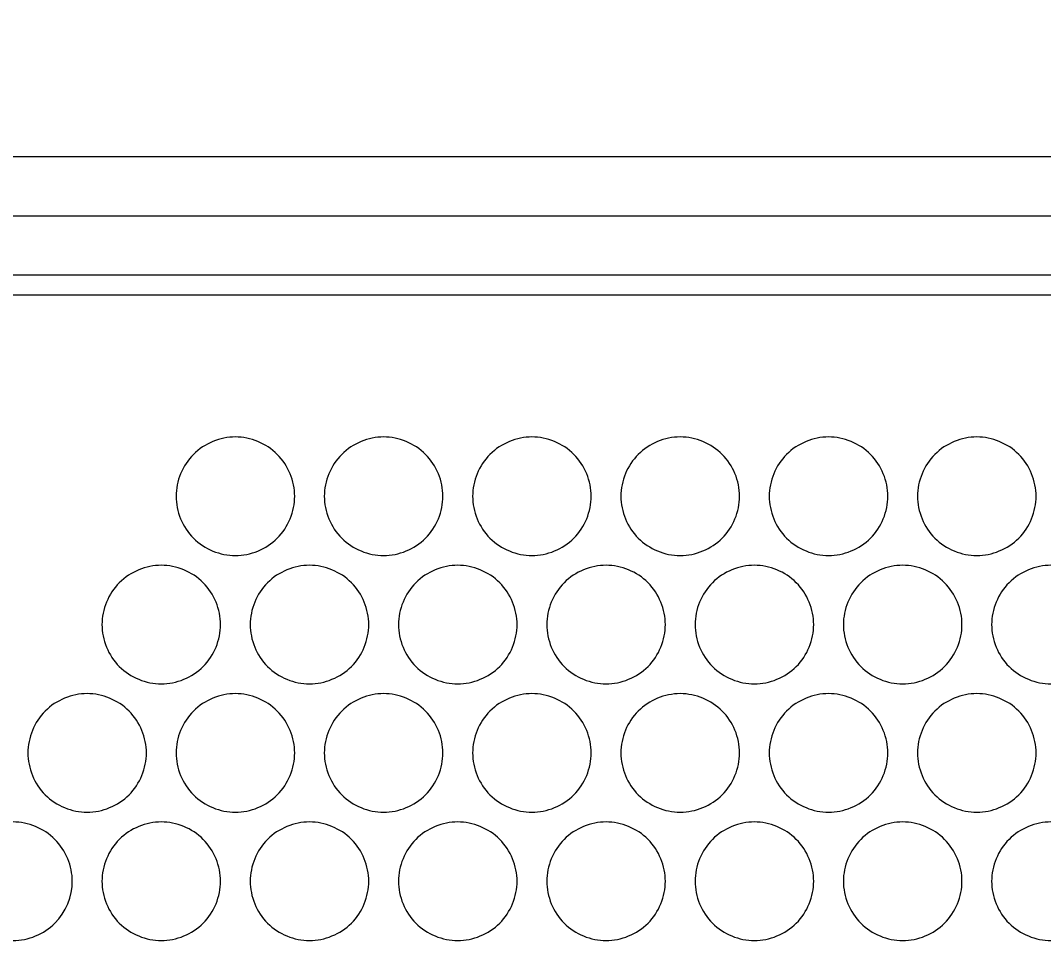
# Model space of a CAD drawing. Header units: millimetres. Extents: x 1177 to 4147, y 93 to 2194.
# Drawn here: x 1779.1 to 1830.9, y 1882.2 to 1928.8 of the extents above; entities that cross this region are included whole.
import ezdxf

# ---------------------------------------------------------------- set-up
doc = ezdxf.new("R2010")
doc.units = ezdxf.units.MM
doc.header["$LTSCALE"] = 0.1
doc.layers.get('0').update_dxf_attribs({"lineweight": 13})
doc.layers.get('Defpoints').update_dxf_attribs({"lineweight": 9})
doc.layers.add('标注', color=251, linetype='Continuous', lineweight=9)
doc.styles.get("Standard").update_dxf_attribs({"font": 'arial.ttf'})
doc.dimstyles.new('STANDARD 10', dxfattribs={"dimscale": 10, "dimtxt": 2.5, "dimasz": 1.5, "dimexe": 0.5, "dimexo": 0.5, "dimgap": 0.5, "dimtad": 1, "dimtoh": 1, "dimdec": 1, "dimzin": 9, "dimdsep": 46, "dimtxsty": 'Standard', "dimcen": 0, "dimclrd": 256, "dimclre": 256, "dimclrt": 256, "dimadec": 0, "dimazin": 0, "dimtp": 0.01, "dimtm": 0.01, "dimtfac": 1, "dimtdec": 1, "dimtofl": 0, "dimtmove": 0, "dimatfit": 3, "dimfxl": 1, "dimtolj": 1, "dimtzin": 4, "dimlwd": -1, "dimlwe": -1, "dimarcsym": 0})

# ---------------------------------------------------------------- blocks, each defined once
blk = doc.blocks.new('*D19')
at = {"layer": 'Defpoints', "color": 0, "transparency": 16777216}
for p in [(2027.49, 2011.728), (1597.49, 1918.895), (2027.49, 1918.895)]:
    blk.add_point(p, dxfattribs=at)
at = {"layer": '标注', "transparency": 16777216}
for p, q in [((1597.49, 1923.895), (1597.49, 2016.728)), ((2027.49, 1923.895), (2027.49, 2016.728)), ((1612.49, 2011.728), (2012.49, 2011.728))]:
    blk.add_line(p, q, dxfattribs=at)
for points in [[(1612.49, 2014.228), (1612.49, 2009.228), (1597.49, 2011.728)], [(2012.49, 2014.228), (2012.49, 2009.228), (2027.49, 2011.728)]]:
    blk.add_solid(points, dxfattribs=at)
at = {"layer": '标注', "transparency": 16777216, "insert": (1812.49, 2029.501), "char_height": 25, "attachment_point": 5}
blk.add_mtext('\\A1;430', dxfattribs=at)

msp = doc.modelspace()

# ---------------------------------------------------------------- linework, layer by layer
for p, q in [((1600.49, 1921.895), (2024.49, 1921.895)), ((1597.49, 1918.895), (2027.49, 1918.895)), ((1597.49, 1915.895), (2027.49, 1915.895)), ((1598.49, 1914.895), (2026.49, 1914.895))]:
    msp.add_line(p, q)
at = {"layer": '标注'}
for points, knots in [([(1789.964, 1907.693), (1789.198, 1907.693), (1787.603, 1907.053), (1786.962, 1905.458), (1786.962, 1904.693)], [0, 0, 0, 0, 0.500151, 1, 1, 1, 1]), ([(1792.967, 1904.693), (1792.967, 1905.458), (1792.326, 1907.053), (1790.73, 1907.693), (1789.964, 1907.693)], [0, 0, 0, 0, 0.499839, 1, 1, 1, 1]), ([(1797.472, 1907.693), (1796.706, 1907.693), (1795.11, 1907.054), (1794.469, 1905.458), (1794.469, 1904.693)], [0, 0, 0, 0, 0.500192, 1, 1, 1, 1]), ([(1800.475, 1904.693), (1800.475, 1905.458), (1799.834, 1907.054), (1798.238, 1907.693), (1797.472, 1907.693)], [0, 0, 0, 0, 0.499802, 1, 1, 1, 1]), ([(1804.981, 1907.693), (1804.215, 1907.693), (1802.619, 1907.054), (1801.977, 1905.458), (1801.977, 1904.693)], [0, 0, 0, 0, 0.500217, 1, 1, 1, 1]), ([(1807.984, 1904.693), (1807.984, 1905.458), (1807.343, 1907.054), (1805.747, 1907.693), (1804.981, 1907.693)], [0, 0, 0, 0, 0.49978, 1, 1, 1, 1]), ([(1815.494, 1904.693), (1815.494, 1905.083), (1815.331, 1905.87), (1814.465, 1907.191), (1812.49, 1908.026), (1810.515, 1907.191), (1809.65, 1905.87), (1809.486, 1905.083), (1809.486, 1904.693)], [0, 0, 0, 0, 0.126186, 0.252251, 0.5, 0.747749, 0.873814, 1, 1, 1, 1]), ([(1820, 1907.693), (1819.234, 1907.693), (1817.638, 1907.054), (1816.996, 1905.458), (1816.996, 1904.693)], [0, 0, 0, 0, 0.50022, 1, 1, 1, 1]), ([(1823.003, 1904.693), (1823.003, 1905.458), (1822.362, 1907.054), (1820.766, 1907.693), (1820, 1907.693)], [0, 0, 0, 0, 0.499783, 1, 1, 1, 1]), ([(1827.509, 1907.693), (1826.742, 1907.693), (1825.147, 1907.054), (1824.505, 1905.458), (1824.505, 1904.693)], [0, 0, 0, 0, 0.500198, 1, 1, 1, 1]), ([(1830.512, 1904.693), (1830.512, 1905.458), (1829.87, 1907.054), (1828.275, 1907.693), (1827.509, 1907.693)], [0, 0, 0, 0, 0.499808, 1, 1, 1, 1]), ([(1786.962, 1904.693), (1786.962, 1903.927), (1787.603, 1902.332), (1789.198, 1901.693), (1789.964, 1901.693)], [0, 0, 0, 0, 0.499849, 1, 1, 1, 1]), ([(1789.964, 1901.693), (1790.73, 1901.693), (1792.326, 1902.332), (1792.967, 1903.927), (1792.967, 1904.693)], [0, 0, 0, 0, 0.500161, 1, 1, 1, 1]), ([(1794.469, 1904.693), (1794.469, 1903.927), (1795.11, 1902.332), (1796.706, 1901.693), (1797.472, 1901.693)], [0, 0, 0, 0, 0.499808, 1, 1, 1, 1]), ([(1797.472, 1901.693), (1798.238, 1901.693), (1799.834, 1902.332), (1800.475, 1903.927), (1800.475, 1904.693)], [0, 0, 0, 0, 0.500198, 1, 1, 1, 1]), ([(1801.977, 1904.693), (1801.977, 1903.927), (1802.619, 1902.332), (1804.215, 1901.693), (1804.981, 1901.693)], [0, 0, 0, 0, 0.499783, 1, 1, 1, 1]), ([(1804.981, 1901.693), (1805.747, 1901.693), (1807.343, 1902.332), (1807.984, 1903.927), (1807.984, 1904.693)], [0, 0, 0, 0, 0.50022, 1, 1, 1, 1]), ([(1809.486, 1904.693), (1809.486, 1904.303), (1809.65, 1903.515), (1810.515, 1902.195), (1812.49, 1901.36), (1814.465, 1902.195), (1815.331, 1903.515), (1815.494, 1904.303), (1815.494, 1904.693)], [0, 0, 0, 0, 0.126186, 0.252251, 0.5, 0.747749, 0.873814, 1, 1, 1, 1]), ([(1816.996, 1904.693), (1816.996, 1903.927), (1817.638, 1902.332), (1819.234, 1901.693), (1820, 1901.693)], [0, 0, 0, 0, 0.49978, 1, 1, 1, 1]), ([(1820, 1901.693), (1820.766, 1901.693), (1822.362, 1902.332), (1823.003, 1903.927), (1823.003, 1904.693)], [0, 0, 0, 0, 0.500217, 1, 1, 1, 1]), ([(1824.505, 1904.693), (1824.505, 1903.927), (1825.147, 1902.332), (1826.742, 1901.693), (1827.509, 1901.693)], [0, 0, 0, 0, 0.499802, 1, 1, 1, 1]), ([(1827.509, 1901.693), (1828.275, 1901.693), (1829.87, 1902.332), (1830.512, 1903.927), (1830.512, 1904.693)], [0, 0, 0, 0, 0.500192, 1, 1, 1, 1]), ([(1786.211, 1901.198), (1785.446, 1901.198), (1783.85, 1900.558), (1783.209, 1898.963), (1783.209, 1898.198)], [0, 0, 0, 0, 0.500125, 1, 1, 1, 1]), ([(1789.214, 1898.198), (1789.214, 1898.963), (1788.573, 1900.558), (1786.977, 1901.198), (1786.211, 1901.198)], [0, 0, 0, 0, 0.499864, 1, 1, 1, 1]), ([(1793.718, 1901.198), (1792.952, 1901.198), (1791.356, 1900.558), (1790.715, 1898.963), (1790.715, 1898.198)], [0, 0, 0, 0, 0.500174, 1, 1, 1, 1]), ([(1796.721, 1898.198), (1796.721, 1898.963), (1796.08, 1900.558), (1794.484, 1901.198), (1793.718, 1901.198)], [0, 0, 0, 0, 0.499819, 1, 1, 1, 1]), ([(1801.226, 1901.198), (1800.46, 1901.198), (1798.864, 1900.558), (1798.223, 1898.963), (1798.223, 1898.198)], [0, 0, 0, 0, 0.500206, 1, 1, 1, 1]), ([(1804.23, 1898.198), (1804.23, 1898.963), (1803.588, 1900.558), (1801.992, 1901.198), (1801.226, 1901.198)], [0, 0, 0, 0, 0.499789, 1, 1, 1, 1]), ([(1808.735, 1901.198), (1807.969, 1901.198), (1806.373, 1900.559), (1805.732, 1898.963), (1805.732, 1898.198)], [0, 0, 0, 0, 0.500224, 1, 1, 1, 1]), ([(1811.739, 1898.198), (1811.739, 1898.963), (1811.097, 1900.559), (1809.502, 1901.198), (1808.735, 1901.198)], [0, 0, 0, 0, 0.499775, 1, 1, 1, 1]), ([(1816.245, 1901.198), (1815.479, 1901.198), (1813.883, 1900.559), (1813.241, 1898.963), (1813.241, 1898.198)], [0, 0, 0, 0, 0.500225, 1, 1, 1, 1]), ([(1819.249, 1898.198), (1819.249, 1898.963), (1818.607, 1900.559), (1817.011, 1901.198), (1816.245, 1901.198)], [0, 0, 0, 0, 0.499776, 1, 1, 1, 1]), ([(1823.754, 1901.198), (1822.988, 1901.198), (1821.392, 1900.558), (1820.751, 1898.963), (1820.751, 1898.198)], [0, 0, 0, 0, 0.500211, 1, 1, 1, 1]), ([(1826.758, 1898.198), (1826.758, 1898.963), (1826.116, 1900.558), (1824.52, 1901.198), (1823.754, 1901.198)], [0, 0, 0, 0, 0.499794, 1, 1, 1, 1]), ([(1831.263, 1901.198), (1830.496, 1901.198), (1828.901, 1900.558), (1828.259, 1898.963), (1828.259, 1898.198)], [0, 0, 0, 0, 0.500181, 1, 1, 1, 1]), ([(1783.209, 1898.198), (1783.209, 1897.432), (1783.85, 1895.837), (1785.446, 1895.198), (1786.211, 1895.198)], [0, 0, 0, 0, 0.499875, 1, 1, 1, 1]), ([(1786.211, 1895.198), (1786.977, 1895.198), (1788.573, 1895.837), (1789.214, 1897.432), (1789.214, 1898.198)], [0, 0, 0, 0, 0.500136, 1, 1, 1, 1]), ([(1790.715, 1898.198), (1790.715, 1897.432), (1791.356, 1895.837), (1792.952, 1895.198), (1793.718, 1895.198)], [0, 0, 0, 0, 0.499826, 1, 1, 1, 1]), ([(1793.718, 1895.198), (1794.484, 1895.198), (1796.08, 1895.837), (1796.721, 1897.432), (1796.721, 1898.198)], [0, 0, 0, 0, 0.500181, 1, 1, 1, 1]), ([(1798.223, 1898.198), (1798.223, 1897.432), (1798.864, 1895.837), (1800.46, 1895.198), (1801.226, 1895.198)], [0, 0, 0, 0, 0.499794, 1, 1, 1, 1]), ([(1801.226, 1895.198), (1801.992, 1895.198), (1803.588, 1895.837), (1804.23, 1897.432), (1804.23, 1898.198)], [0, 0, 0, 0, 0.500211, 1, 1, 1, 1]), ([(1805.732, 1898.198), (1805.732, 1897.432), (1806.373, 1895.837), (1807.969, 1895.198), (1808.735, 1895.198)], [0, 0, 0, 0, 0.499776, 1, 1, 1, 1]), ([(1808.735, 1895.198), (1809.502, 1895.198), (1811.097, 1895.837), (1811.739, 1897.432), (1811.739, 1898.198)], [0, 0, 0, 0, 0.500225, 1, 1, 1, 1]), ([(1813.241, 1898.198), (1813.241, 1897.432), (1813.883, 1895.837), (1815.479, 1895.198), (1816.245, 1895.198)], [0, 0, 0, 0, 0.499775, 1, 1, 1, 1]), ([(1816.245, 1895.198), (1817.011, 1895.198), (1818.607, 1895.837), (1819.249, 1897.432), (1819.249, 1898.198)], [0, 0, 0, 0, 0.500224, 1, 1, 1, 1]), ([(1820.751, 1898.198), (1820.751, 1897.432), (1821.392, 1895.837), (1822.988, 1895.198), (1823.754, 1895.198)], [0, 0, 0, 0, 0.499789, 1, 1, 1, 1]), ([(1823.754, 1895.198), (1824.52, 1895.198), (1826.116, 1895.837), (1826.758, 1897.432), (1826.758, 1898.198)], [0, 0, 0, 0, 0.500206, 1, 1, 1, 1]), ([(1828.259, 1898.198), (1828.259, 1897.432), (1828.901, 1895.837), (1830.496, 1895.198), (1831.263, 1895.198)], [0, 0, 0, 0, 0.499819, 1, 1, 1, 1]), ([(1782.459, 1894.702), (1781.693, 1894.702), (1780.098, 1894.063), (1779.457, 1892.468), (1779.457, 1891.702)], [0, 0, 0, 0, 0.500095, 1, 1, 1, 1]), ([(1785.461, 1891.702), (1785.461, 1892.468), (1784.82, 1894.063), (1783.225, 1894.702), (1782.459, 1894.702)], [0, 0, 0, 0, 0.499892, 1, 1, 1, 1]), ([(1789.964, 1894.702), (1789.198, 1894.702), (1787.603, 1894.063), (1786.962, 1892.468), (1786.962, 1891.702)], [0, 0, 0, 0, 0.500151, 1, 1, 1, 1]), ([(1792.967, 1891.702), (1792.967, 1892.468), (1792.326, 1894.063), (1790.73, 1894.702), (1789.964, 1894.702)], [0, 0, 0, 0, 0.499839, 1, 1, 1, 1]), ([(1797.472, 1894.702), (1796.706, 1894.702), (1795.11, 1894.063), (1794.469, 1892.468), (1794.469, 1891.702)], [0, 0, 0, 0, 0.500192, 1, 1, 1, 1]), ([(1800.475, 1891.702), (1800.475, 1892.468), (1799.834, 1894.063), (1798.238, 1894.702), (1797.472, 1894.702)], [0, 0, 0, 0, 0.499802, 1, 1, 1, 1]), ([(1804.981, 1894.702), (1804.215, 1894.702), (1802.619, 1894.063), (1801.977, 1892.468), (1801.977, 1891.702)], [0, 0, 0, 0, 0.500217, 1, 1, 1, 1]), ([(1807.984, 1891.702), (1807.984, 1892.468), (1807.343, 1894.063), (1805.747, 1894.702), (1804.981, 1894.702)], [0, 0, 0, 0, 0.49978, 1, 1, 1, 1]), ([(1815.494, 1891.702), (1815.494, 1892.093), (1815.331, 1892.88), (1814.465, 1894.2), (1812.49, 1895.035), (1810.515, 1894.2), (1809.65, 1892.88), (1809.486, 1892.093), (1809.486, 1891.702)], [0, 0, 0, 0, 0.126186, 0.252251, 0.5, 0.747749, 0.873814, 1, 1, 1, 1]), ([(1820, 1894.702), (1819.234, 1894.702), (1817.638, 1894.063), (1816.996, 1892.468), (1816.996, 1891.702)], [0, 0, 0, 0, 0.50022, 1, 1, 1, 1]), ([(1823.003, 1891.702), (1823.003, 1892.468), (1822.362, 1894.063), (1820.766, 1894.702), (1820, 1894.702)], [0, 0, 0, 0, 0.499783, 1, 1, 1, 1]), ([(1827.509, 1894.702), (1826.742, 1894.702), (1825.147, 1894.063), (1824.505, 1892.468), (1824.505, 1891.702)], [0, 0, 0, 0, 0.500198, 1, 1, 1, 1]), ([(1830.512, 1891.702), (1830.512, 1892.468), (1829.87, 1894.063), (1828.275, 1894.702), (1827.509, 1894.702)], [0, 0, 0, 0, 0.499808, 1, 1, 1, 1]), ([(1779.457, 1891.702), (1779.457, 1890.937), (1780.098, 1889.342), (1781.693, 1888.702), (1782.459, 1888.702)], [0, 0, 0, 0, 0.499905, 1, 1, 1, 1]), ([(1782.459, 1888.702), (1783.225, 1888.702), (1784.82, 1889.342), (1785.461, 1890.937), (1785.461, 1891.702)], [0, 0, 0, 0, 0.500108, 1, 1, 1, 1]), ([(1786.962, 1891.702), (1786.962, 1890.937), (1787.603, 1889.342), (1789.198, 1888.702), (1789.964, 1888.702)], [0, 0, 0, 0, 0.499849, 1, 1, 1, 1]), ([(1789.964, 1888.702), (1790.73, 1888.702), (1792.326, 1889.342), (1792.967, 1890.937), (1792.967, 1891.702)], [0, 0, 0, 0, 0.500161, 1, 1, 1, 1]), ([(1794.469, 1891.702), (1794.469, 1890.937), (1795.11, 1889.342), (1796.706, 1888.702), (1797.472, 1888.702)], [0, 0, 0, 0, 0.499808, 1, 1, 1, 1]), ([(1797.472, 1888.702), (1798.238, 1888.702), (1799.834, 1889.342), (1800.475, 1890.937), (1800.475, 1891.702)], [0, 0, 0, 0, 0.500198, 1, 1, 1, 1]), ([(1801.977, 1891.702), (1801.977, 1890.937), (1802.619, 1889.342), (1804.215, 1888.702), (1804.981, 1888.702)], [0, 0, 0, 0, 0.499783, 1, 1, 1, 1]), ([(1804.981, 1888.702), (1805.747, 1888.702), (1807.343, 1889.342), (1807.984, 1890.937), (1807.984, 1891.702)], [0, 0, 0, 0, 0.50022, 1, 1, 1, 1]), ([(1809.486, 1891.702), (1809.486, 1891.312), (1809.65, 1890.525), (1810.515, 1889.205), (1812.49, 1888.37), (1814.465, 1889.205), (1815.331, 1890.525), (1815.494, 1891.312), (1815.494, 1891.702)], [0, 0, 0, 0, 0.126186, 0.252251, 0.5, 0.747749, 0.873814, 1, 1, 1, 1]), ([(1816.996, 1891.702), (1816.996, 1890.937), (1817.638, 1889.342), (1819.234, 1888.702), (1820, 1888.702)], [0, 0, 0, 0, 0.49978, 1, 1, 1, 1]), ([(1820, 1888.702), (1820.766, 1888.702), (1822.362, 1889.342), (1823.003, 1890.937), (1823.003, 1891.702)], [0, 0, 0, 0, 0.500217, 1, 1, 1, 1]), ([(1824.505, 1891.702), (1824.505, 1890.937), (1825.147, 1889.342), (1826.742, 1888.702), (1827.509, 1888.702)], [0, 0, 0, 0, 0.499802, 1, 1, 1, 1]), ([(1827.509, 1888.702), (1828.275, 1888.702), (1829.87, 1889.342), (1830.512, 1890.937), (1830.512, 1891.702)], [0, 0, 0, 0, 0.500192, 1, 1, 1, 1]), ([(1781.708, 1885.207), (1781.708, 1885.973), (1781.068, 1887.567), (1779.473, 1888.207), (1778.707, 1888.207)], [0, 0, 0, 0, 0.499925, 1, 1, 1, 1]), ([(1786.211, 1888.207), (1785.446, 1888.207), (1783.85, 1887.568), (1783.209, 1885.973), (1783.209, 1885.207)], [0, 0, 0, 0, 0.500125, 1, 1, 1, 1]), ([(1789.214, 1885.207), (1789.214, 1885.973), (1788.573, 1887.568), (1786.977, 1888.207), (1786.211, 1888.207)], [0, 0, 0, 0, 0.499864, 1, 1, 1, 1]), ([(1793.718, 1888.207), (1792.952, 1888.207), (1791.356, 1887.568), (1790.715, 1885.973), (1790.715, 1885.207)], [0, 0, 0, 0, 0.500174, 1, 1, 1, 1]), ([(1796.721, 1885.207), (1796.721, 1885.973), (1796.08, 1887.568), (1794.484, 1888.207), (1793.718, 1888.207)], [0, 0, 0, 0, 0.499819, 1, 1, 1, 1]), ([(1801.226, 1888.207), (1800.46, 1888.207), (1798.864, 1887.568), (1798.223, 1885.973), (1798.223, 1885.207)], [0, 0, 0, 0, 0.500206, 1, 1, 1, 1]), ([(1804.23, 1885.207), (1804.23, 1885.973), (1803.588, 1887.568), (1801.992, 1888.207), (1801.226, 1888.207)], [0, 0, 0, 0, 0.499789, 1, 1, 1, 1]), ([(1808.735, 1888.207), (1807.969, 1888.207), (1806.373, 1887.568), (1805.732, 1885.973), (1805.732, 1885.207)], [0, 0, 0, 0, 0.500224, 1, 1, 1, 1]), ([(1811.739, 1885.207), (1811.739, 1885.973), (1811.097, 1887.568), (1809.502, 1888.207), (1808.735, 1888.207)], [0, 0, 0, 0, 0.499775, 1, 1, 1, 1]), ([(1816.245, 1888.207), (1815.479, 1888.207), (1813.883, 1887.568), (1813.241, 1885.973), (1813.241, 1885.207)], [0, 0, 0, 0, 0.500225, 1, 1, 1, 1]), ([(1819.249, 1885.207), (1819.249, 1885.973), (1818.607, 1887.568), (1817.011, 1888.207), (1816.245, 1888.207)], [0, 0, 0, 0, 0.499776, 1, 1, 1, 1]), ([(1823.754, 1888.207), (1822.988, 1888.207), (1821.392, 1887.568), (1820.751, 1885.973), (1820.751, 1885.207)], [0, 0, 0, 0, 0.500211, 1, 1, 1, 1]), ([(1826.758, 1885.207), (1826.758, 1885.973), (1826.116, 1887.568), (1824.52, 1888.207), (1823.754, 1888.207)], [0, 0, 0, 0, 0.499794, 1, 1, 1, 1]), ([(1831.263, 1888.207), (1830.496, 1888.207), (1828.901, 1887.568), (1828.259, 1885.973), (1828.259, 1885.207)], [0, 0, 0, 0, 0.500181, 1, 1, 1, 1]), ([(1778.707, 1882.207), (1779.473, 1882.207), (1781.068, 1882.847), (1781.708, 1884.442), (1781.708, 1885.207)], [0, 0, 0, 0, 0.500075, 1, 1, 1, 1]), ([(1783.209, 1885.207), (1783.209, 1884.442), (1783.85, 1882.847), (1785.446, 1882.207), (1786.211, 1882.207)], [0, 0, 0, 0, 0.499875, 1, 1, 1, 1]), ([(1786.211, 1882.207), (1786.977, 1882.207), (1788.573, 1882.847), (1789.214, 1884.442), (1789.214, 1885.207)], [0, 0, 0, 0, 0.500136, 1, 1, 1, 1]), ([(1790.715, 1885.207), (1790.715, 1884.442), (1791.356, 1882.847), (1792.952, 1882.207), (1793.718, 1882.207)], [0, 0, 0, 0, 0.499826, 1, 1, 1, 1]), ([(1793.718, 1882.207), (1794.484, 1882.207), (1796.08, 1882.847), (1796.721, 1884.442), (1796.721, 1885.207)], [0, 0, 0, 0, 0.500181, 1, 1, 1, 1]), ([(1798.223, 1885.207), (1798.223, 1884.442), (1798.864, 1882.846), (1800.46, 1882.207), (1801.226, 1882.207)], [0, 0, 0, 0, 0.499794, 1, 1, 1, 1]), ([(1801.226, 1882.207), (1801.992, 1882.207), (1803.588, 1882.846), (1804.23, 1884.442), (1804.23, 1885.207)], [0, 0, 0, 0, 0.500211, 1, 1, 1, 1]), ([(1805.732, 1885.207), (1805.732, 1884.442), (1806.373, 1882.846), (1807.969, 1882.207), (1808.735, 1882.207)], [0, 0, 0, 0, 0.499776, 1, 1, 1, 1]), ([(1808.735, 1882.207), (1809.502, 1882.207), (1811.097, 1882.846), (1811.739, 1884.442), (1811.739, 1885.207)], [0, 0, 0, 0, 0.500225, 1, 1, 1, 1]), ([(1813.241, 1885.207), (1813.241, 1884.442), (1813.883, 1882.846), (1815.479, 1882.207), (1816.245, 1882.207)], [0, 0, 0, 0, 0.499775, 1, 1, 1, 1]), ([(1816.245, 1882.207), (1817.011, 1882.207), (1818.607, 1882.846), (1819.249, 1884.442), (1819.249, 1885.207)], [0, 0, 0, 0, 0.500224, 1, 1, 1, 1]), ([(1820.751, 1885.207), (1820.751, 1884.442), (1821.392, 1882.846), (1822.988, 1882.207), (1823.754, 1882.207)], [0, 0, 0, 0, 0.499789, 1, 1, 1, 1]), ([(1823.754, 1882.207), (1824.52, 1882.207), (1826.116, 1882.846), (1826.758, 1884.442), (1826.758, 1885.207)], [0, 0, 0, 0, 0.500206, 1, 1, 1, 1]), ([(1828.259, 1885.207), (1828.259, 1884.442), (1828.901, 1882.847), (1830.496, 1882.207), (1831.263, 1882.207)], [0, 0, 0, 0, 0.499819, 1, 1, 1, 1])]:
    msp.add_open_spline(points, degree=3, knots=knots, dxfattribs=at)

# ---------------------------------------------------------------- dimensions: what is measured, and where the dimension line sits
dim = msp.add_linear_dim(base=(2027.49, 2011.728), p1=(1597.49, 1918.895), p2=(2027.49, 1918.895), dimstyle='STANDARD 10', dxfattribs=at)
dim.commit()
dim.dimension.update_dxf_attribs({"geometry": '*D19', "text_midpoint": (1812.49, 2029.501)})

doc.saveas('drawing.dxf')
